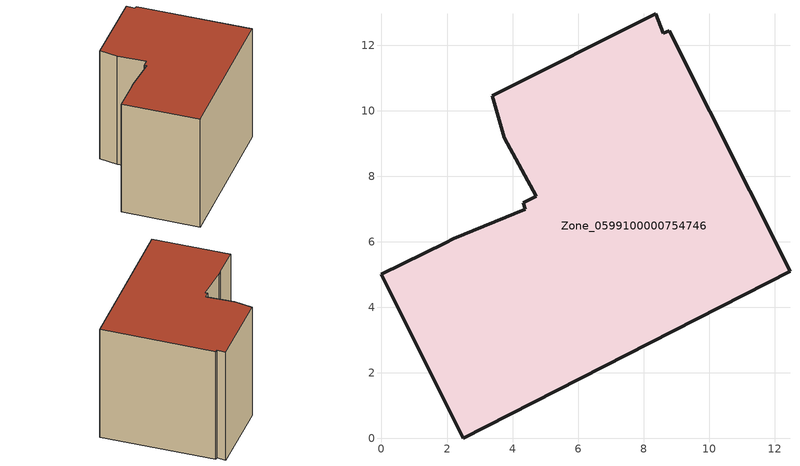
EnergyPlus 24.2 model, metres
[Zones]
Zone_0599100000754746
 floor ground (C_G): 4.73,7.39 3.75,9.18 3.38,10.46 8.38,12.96 8.61,12.37 8.79,12.45 12.47,5.1 2.49,0 0,5 1.96,5.98 2.18,6.09 4.38,6.99 4.33,7.19 z0
 wall outside (C_F): 0,5 2.49,0 12.47,5.1 8.79,12.45 8.61,12.37 8.38,12.96 3.38,10.46 3.75,9.18 4.73,7.39 4.33,7.19 4.38,6.99 2.18,6.09 1.96,5.98 0,5 z0:8.78
 roof outside (C_R): 8.61,12.37 8.38,12.96 3.38,10.46 3.75,9.18 4.73,7.39 4.33,7.19 4.38,6.99 2.18,6.09 1.96,5.98 0,5 2.49,0 12.47,5.1 8.79,12.45 z8.78
[BUILDING]
Pand.0599100000754746: North Axis=0; Terrain=City; Loads Convergence Tolerance Value=0.04; Temperature Convergence Tolerance Value=0.4; Solar Distribution=FullExterior; Maximum Number of Warmup Days=25; Minimum Number of Warmup Days=1
[Site:Location]
Rotterdam.The.Hague.AP_ZH_NLD Design_Conditions: Latitude=51.96; Longitude=4.45; Time Zone=1; Elevation=-4.5
[SITE:GROUNDTEMPERATURE:BUILDINGSURFACE]
18, 18, 18, 18, 18, 18, 18, 18, 18, 18, 18, 18
[MATERIAL] Thermal Absorptance=0.9; Solar Absorptance=0.7; Visible Absorptance=0.7
Name | Roughness | Thickness | Conductivity | Density | Specific Heat
G.TC.2006-2014 | MediumSmooth | 0.15 | 0.06 | 540 | 1210
F.TC.2006-2014 | Rough | 0.3 | 0.12 | 1920 | 840
R.TC.2006-2014 | MediumRough | 0.2 | 0.08 | 1500 | 1000
[CONSTRUCTION]
C_G: G.TC.2006-2014
C_F: F.TC.2006-2014
C_R: R.TC.2006-2014
[ZONE]
Zone_0599100000754746: Type=1; Multiplier=1; Ceiling Height=Autocalculate; Volume=Autocalculate; Floor Area=autocalculate; Part of Total Floor Area=Yes
[ZONEINFILTRATION:DESIGNFLOWRATE]
Infil_Zone_0599100000754746: Zone or ZoneList or Space or SpaceList=Zone_0599100000754746; Schedule=AlwaysOn; Design Flow Rate Calculation Method=Flow/Area; Flow Rate per Floor Area=0.0015; Constant Term Coefficient=1; Temperature Term Coefficient=0; Velocity Term Coefficient=0; Velocity Squared Term Coefficient=0
[HVACTEMPLATE:ZONE:IDEALLOADSAIRSYSTEM]
Zone_0599100000754746: Maximum Heating Supply Air Temperature=50; Minimum Cooling Supply Air Temperature=13; Maximum Heating Supply Air Humidity Ratio=0.0156; Minimum Cooling Supply Air Humidity Ratio=0.0077; Heating Limit=NoLimit; Cooling Limit=NoLimit; Dehumidification Control Type=ConstantSensibleHeatRatio; Cooling Sensible Heat Ratio=0.7; Dehumidification Setpoint=60; Humidification Control Type=None; Humidification Setpoint=30; Outdoor Air Method=None; Outdoor Air Flow Rate per Person=0.00944; Outdoor Air Flow Rate per Zone Floor Area=0; Outdoor Air Flow Rate per Zone=0; Demand Controlled Ventilation Type=None; Outdoor Air Economizer Type=NoEconomizer; Heat Recovery Type=None; Sensible Heat Recovery Effectiveness=0.7; Latent Heat Recovery Effectiveness=0.65
[ZONECONTROL:THERMOSTAT]
ThermostatControl_Zone_0599100000754746: Zone or ZoneList=Zone_0599100000754746; Control Type Schedule=DualSetpointControlType; Control 1=Thermostat_Zone_0599100000754746; Temperature Difference Between Cutout And Setpoint=0
[THERMOSTATSETPOINT:DUALSETPOINT]
Thermostat_Zone_0599100000754746: Heating Setpoint Temperature Schedule=HeatingSetpoint_Zone_0599100000754746; Cooling Setpoint Temperature Schedule=CoolingSetpoint_Zone_0599100000754746
[SCHEDULE:COMPACT]
HeatingSetpoint_Zone_0599100000754746: Through: 12/31, For: AllDays, Until: 24:00, 21
CoolingSetpoint_Zone_0599100000754746: Through: 12/31, For: AllDays, Until: 24:00, 24
DualSetpointControlType: Through: 12/31, For: AllDays, Until: 24:00, 4
AlwaysOn: Through: 12/31, For: AllDays, Until: 24:00, 1
